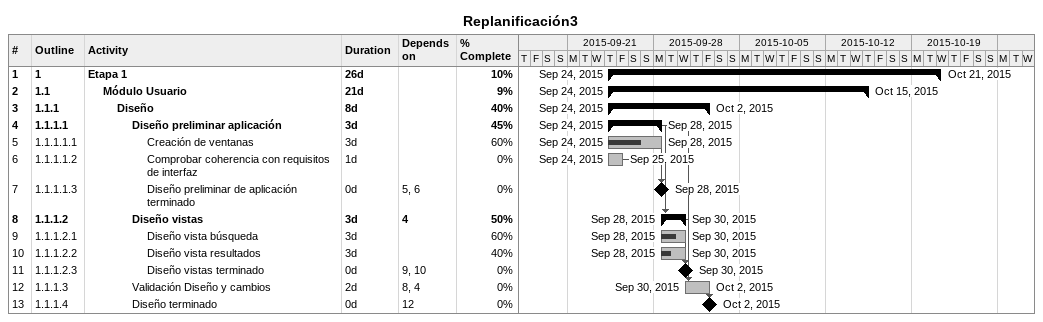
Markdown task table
Replanificación3

| ID | WBS | Task | Duration | Start | Finish | Predecessors | % complete |
|---|---|---|---|---|---|---|---|
| 1 | 1 | **Etapa 1** | 26d | 2015-09-24 | 2015-10-21 |  | 10 |
| 2 | 1.1 | **Módulo Usuario** | 21d | 2015-09-24 | 2015-10-15 |  | 9 |
| 3 | 1.1.1 | **Diseño** | 8d | 2015-09-24 | 2015-10-02 |  | 40 |
| 4 | 1.1.1.1 | **Diseño preliminar aplicación** | 3d | 2015-09-24 | 2015-09-28 |  | 45 |
| 5 | 1.1.1.1.1 | Creación de ventanas | 3d | 2015-09-24 | 2015-09-28 |  | 60 |
| 6 | 1.1.1.1.2 | Comprobar coherencia con requisitos de interfaz | 1d | 2015-09-24 | 2015-09-25 |  | 0 |
| 7 | 1.1.1.1.3 | Diseño preliminar de aplicación terminado | 0d | 2015-09-28 | 2015-09-28 | 5, 6 | 0 |
| 8 | 1.1.1.2 | **Diseño vistas** | 3d | 2015-09-28 | 2015-09-30 | 4 | 50 |
| 9 | 1.1.1.2.1 | Diseño vista búsqueda | 3d | 2015-09-28 | 2015-09-30 |  | 60 |
| 10 | 1.1.1.2.2 | Diseño vista resultados | 3d | 2015-09-28 | 2015-09-30 |  | 40 |
| 11 | 1.1.1.2.3 | Diseño vistas terminado | 0d | 2015-09-30 | 2015-09-30 | 9, 10 | 0 |
| 12 | 1.1.1.3 | Validación Diseño y cambios | 2d | 2015-09-30 | 2015-10-02 | 8, 4 | 0 |
| 13 | 1.1.1.4 | Diseño terminado | 0d | 2015-10-02 | 2015-10-02 | 12 | 0 |
